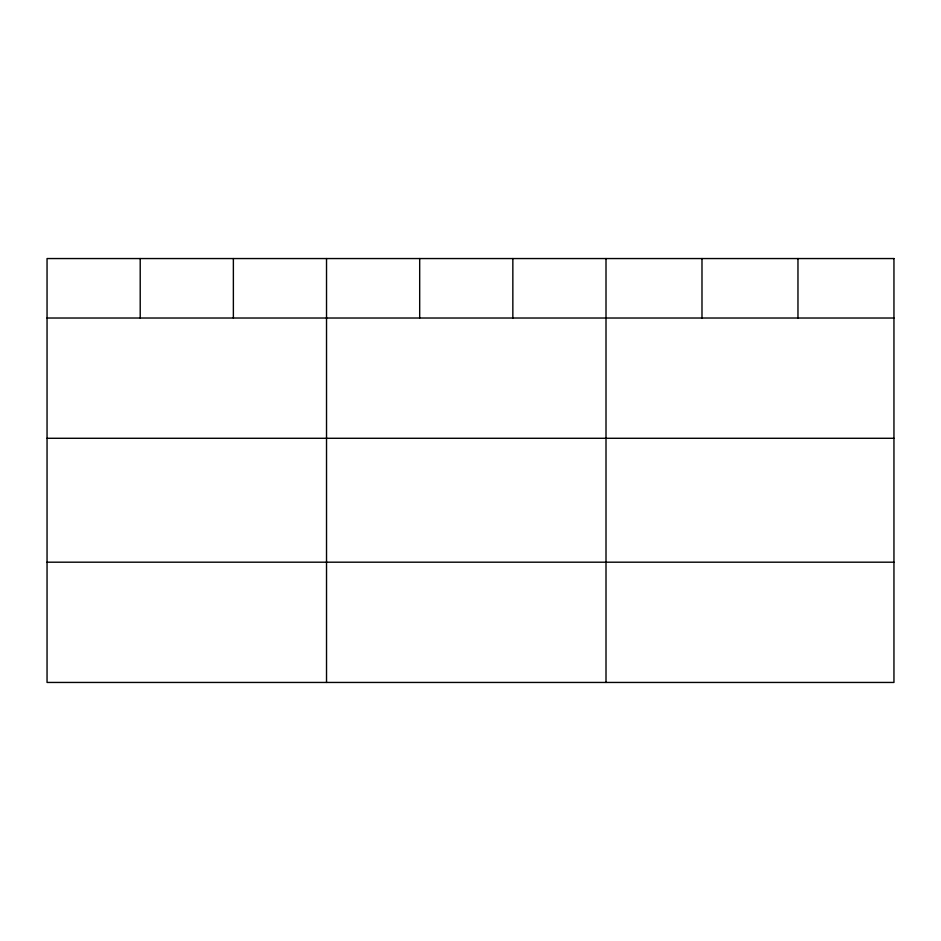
<?xml version="1.0" encoding="UTF-8"?>
<svg xmlns="http://www.w3.org/2000/svg" width="941" height="941" viewBox="0 0 941 941"><rect width="100%" height="100%" fill="white"/><g stroke="black" fill="none" stroke-linecap="round" stroke-linejoin="round"><path stroke-width="1.41" d="M47.05 318.023L893.95 318.023M47.05 438.283L893.95 438.283M47.05 562.189L893.95 562.189M797.968 258.552L797.968 318.023M701.986 258.552L701.986 318.023M606.004 258.552L606.004 682.448M512.845 258.552L512.845 318.023M419.686 258.552L419.686 318.023M326.527 258.552L326.527 682.448M233.368 258.552L233.368 318.023M140.209 258.552L140.209 318.023M893.95 258.552L47.05 258.552L47.05 682.448L893.95 682.448L893.95 258.552"/></g></svg>
